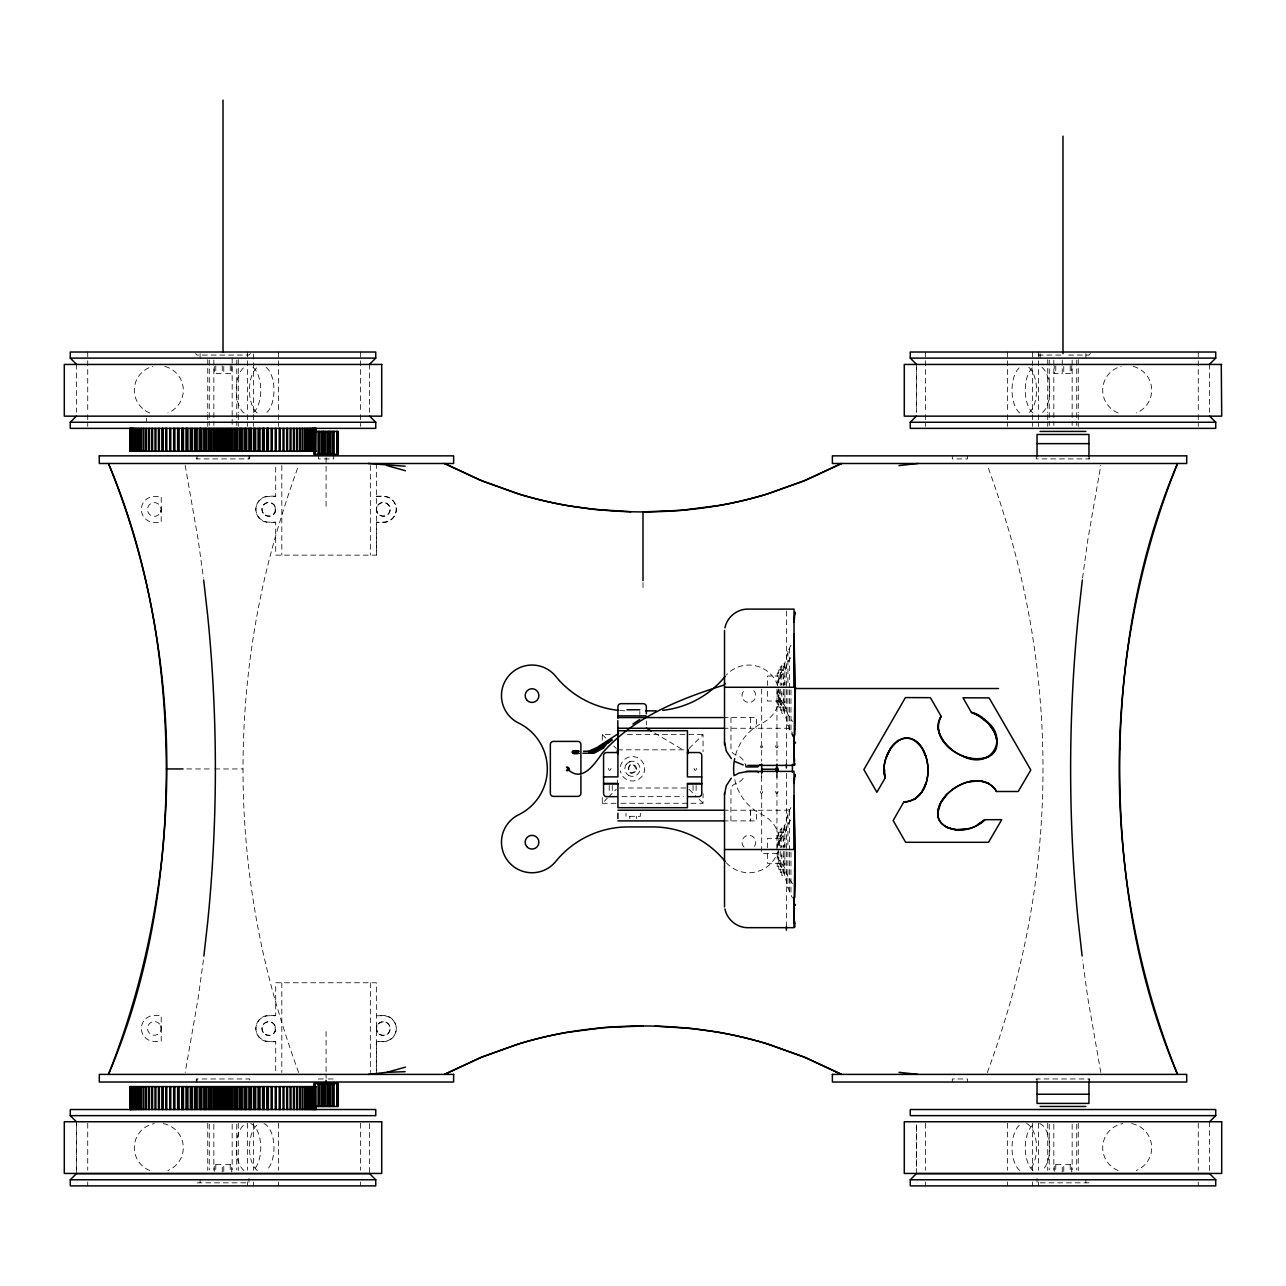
<?xml version="1.0" encoding="UTF-8"?>
<svg xmlns="http://www.w3.org/2000/svg" width="1286" height="1286" viewBox="0 0 1286 1286"><rect width="100%" height="100%" fill="white"/><g stroke="black" fill="none" stroke-linecap="round" stroke-linejoin="round"><path stroke-width="0.75" stroke-dasharray="5 3.75" d="M76.388 1169.456L76.388 1121.746M196.276 1082.024L196.276 1078.97L249.741 1078.97L249.741 1082.024M249.741 455.855L249.741 458.909L196.276 458.909L196.276 455.855M318.446 455.855L318.446 458.909L333.685 458.909L333.717 455.855M376.444 1074.389L376.444 1041.403L383.324 1041.403A12.989 12.989 0 0 0 396.297 1028.414A12.989 12.989 0 0 0 383.324 1015.442L376.444 1015.442M275.702 496.171L268.838 496.171A12.989 12.989 0 0 0 255.85 509.16A12.989 12.989 0 0 0 268.838 522.132L275.702 522.132L275.702 555.134L376.444 555.134L376.444 522.454L383.324 522.454A12.989 12.989 0 0 0 396.297 509.465A12.989 12.989 0 0 0 383.324 496.492L376.444 496.492M761.682 777.741L761.682 774.333M776.953 777.741L776.953 774.333M778.753 862.922C786.164 873.612 786.035 886.906 792.514 897.998M778.753 858.083L778.753 857.151M778.753 855.174L778.753 853.952M778.753 845.449L778.753 844.452M778.753 695.806L778.753 694.874M778.753 692.913L778.753 691.675M778.753 683.171L778.753 682.175M781.808 856.412L781.808 855.479M781.808 847.056L781.808 846.124M781.808 694.135L781.808 693.202M781.808 684.779L781.808 683.847M781.808 672.465L780.28 672.948M783.335 869.963L781.808 869.432M783.335 862.617L783.335 861.781M783.335 857.328L783.335 856.251M783.335 846.445L783.335 845.352M783.335 840.658L783.335 839.806M783.335 700.34L783.335 699.52M783.335 695.051L783.335 693.974M783.335 684.168L783.335 683.075M783.335 678.381L783.335 677.545M783.335 670.344L781.808 669.893M784.862 873.162L784.862 872.117M784.862 865.205L784.862 863.34M784.862 859.45L784.862 857.006M784.862 847.088L784.862 844.58M784.862 840.224L784.862 838.263M784.862 830.692L784.862 829.47M784.862 710.885L784.862 709.856M784.862 702.928L784.862 701.063M784.862 697.173L784.862 694.745M784.862 684.811L784.862 682.319M784.862 677.963L784.862 675.986M784.862 668.415L784.862 667.209M952.283 1082.024L952.283 1078.97L967.538 1078.97L967.554 1082.024M1036.259 455.855L1036.259 458.909L1089.724 458.909L1089.724 455.855M298.69 1072.572A944.872 944.872 0 0 1 280.766 1019.075C230.419 857.199 230.419 680.68 280.766 518.805A944.872 944.872 0 0 1 298.69 465.323M636.49 769.542C627.263 752.037 625.285 784.54 636.554 768.787A4.147 4.147 0 0 0 630.333 765.186A4.147 4.147 0 0 0 630.333 772.372A4.147 4.147 0 0 0 636.554 768.787M376.444 508.999L376.975 506.491M376.444 1028.253L376.975 1025.762M203.445 959.854L198.189 998.032L185.184 1072.492M1082.555 578.041L1087.811 539.863L1100.816 465.403M790.97 807.495C785.151 817.157 786.164 829.197 778.753 838.279M160.686 512.133L161.216 509.626A6.88 6.88 0 0 0 151.041 503.437A6.88 6.88 0 0 0 150.767 515.348A6.88 6.88 0 0 0 161.216 509.626L161.216 522.454L154.336 522.454A12.989 12.989 0 0 1 141.364 509.465A12.989 12.989 0 0 1 154.336 496.492L161.216 496.492L161.216 509.304M275.172 512.133L275.172 506.491M275.172 1031.388L275.172 1025.762M790.97 645.218C785.151 654.879 786.164 666.92 778.753 676.002M790.874 657.66L788.639 660.795A21.01 15.046 0.1 0 0 787.9 661.888L784.862 670.826A20.126 14.403 0 0 1 784.219 671.79L781.888 675.054M790.874 819.938L788.639 823.072A21.01 15.046 0.1 0 0 787.9 824.165L784.862 833.087A20.126 14.403 0 0 1 784.219 834.067L781.888 837.331M781.518 675.6L780.072 677.642M781.518 837.877L780.072 839.919M779.863 677.915L779.477 678.461A19.804 14.178 0 0 0 778.737 679.571L777.676 683.445A21.428 15.336 0 0 0 777.708 684.602M779.863 840.192L779.477 840.739A19.804 14.178 0 0 0 778.737 841.832L777.676 845.722A21.428 15.336 0 0 0 777.708 846.863M626.105 764.495L628.42 762.276L632.632 761.167M250.497 353.537L248.97 355.065L197.047 355.065L195.52 353.537M602.282 797.545L602.282 803.268L607.362 798.172M608.648 796.902L616.283 789.266M689.071 748.532L703.072 734.531L703.072 751.715M1090.48 353.537L1088.953 355.065L1065.322 355.065M781.808 666.839L780.28 666.871L780.28 685.374M784.862 710.177L783.335 710.21L783.335 689.216M781.808 829.116L780.28 829.148L780.28 847.667M784.862 872.455L783.335 872.487L783.335 851.493M780.28 669.893L778.753 669.926L778.753 685.727M781.808 707.155L783.335 707.139M780.28 832.171L778.753 832.187L778.753 848.004M778.753 672.948L777.226 672.964L777.226 685.374M780.28 704.101L781.808 704.085M778.753 835.225L777.226 835.241L777.226 847.667M780.28 866.378L781.808 866.362M1060.661 355.065L1037.03 355.065L1035.503 353.537M376.444 496.171L383.324 496.171A12.989 12.989 0 0 1 396.297 509.16A12.989 12.989 0 0 1 383.324 522.132L376.444 522.132M275.702 522.454L268.838 522.454A12.989 12.989 0 0 1 255.85 509.465A12.989 12.989 0 0 1 268.838 496.492L275.702 496.492L275.702 465.419M780.28 676.018L767.469 676.018L767.469 685.374M780.28 701.031L767.469 701.031L767.469 689.119M723.102 717.572L756.506 717.572L756.506 728.262M723.102 728.262L786.309 728.262A6.108 6.108 0 0 1 792.417 734.37L792.417 740.35M602.282 740.27L602.282 734.531L611.975 734.531M627.472 734.531L703.072 734.531M617.553 749.818L685.792 749.818M186.743 768.948L209.586 768.948M214.81 768.948L242.716 768.948M619.563 787.996L685.792 787.996M621.974 796.661L683.38 796.661M602.282 803.268L619.08 803.268M620.945 803.268L703.072 803.268L703.072 793.719M723.15 810.212L786.309 810.212A6.108 6.108 0 0 0 790.633 808.412M723.15 820.902L756.554 820.902L756.554 810.212M780.28 838.295L767.469 838.295L767.469 847.667M780.28 863.308L767.469 863.308L767.469 851.396M275.702 1015.442L268.838 1015.442A12.989 12.989 0 0 0 255.85 1028.414A12.989 12.989 0 0 0 268.838 1041.403L275.702 1041.403L275.702 1072.476M376.444 1015.747L383.324 1015.747A12.989 12.989 0 0 1 396.297 1028.736A12.989 12.989 0 0 1 383.324 1041.724L376.444 1041.724M275.702 1041.724L268.838 1041.724A12.989 12.989 0 0 1 255.85 1028.736A12.989 12.989 0 0 1 268.838 1015.747L275.702 1015.747L275.702 982.761L376.444 982.761L376.444 1070.547M323.268 1078.97L318.462 1078.97L318.446 1082.024M328.171 1078.97L333.685 1078.97L333.717 1082.024M197.047 1182.831L248.97 1182.831L248.97 1178.249M1088.953 1182.831L1037.03 1182.831L1037.03 1178.249M778.753 704.101L777.226 704.085L777.226 689.119M780.28 835.225L781.808 835.241M778.753 866.378L777.226 866.362L777.226 851.396M780.28 707.155L778.753 707.139L778.753 689.119M781.808 832.171L783.335 832.187M780.28 869.432L778.753 869.4L778.753 851.396M784.862 666.871L783.335 666.839L783.335 685.727M781.808 710.21L780.28 710.177L780.28 689.119M784.862 829.148L783.335 829.116L783.335 848.004M781.808 872.487L780.28 872.455L780.28 851.396M654.558 732.988L684.49 750.799M689.071 789.266L695.437 795.632M699.262 799.442L703.072 803.268M602.282 734.531L608.648 740.897M613.727 745.993L616.283 748.532M783.737 704.198L781.422 700.999M783.833 704.326L784.219 704.857A20.126 14.066 0 0 1 784.862 705.805L787.916 714.502A21.01 14.66 0.1 0 0 788.639 715.579L792.514 721.462M781.325 700.87L779.477 698.346A19.804 13.824 0 0 1 778.737 697.269L777.676 693.492A21.428 14.966 0 0 1 778.319 689.585M792.514 883.739L788.736 877.984A21.01 14.66 0.1 0 1 787.916 876.779L784.862 868.082A20.126 14.066 0 0 0 784.219 867.134L779.477 860.623A19.804 13.824 0 0 1 778.737 859.546L777.676 855.769A21.428 14.966 0 0 1 778.319 851.862M778.753 701.047C786.357 711.544 786.019 724.774 792.514 735.721M376.975 512.133L376.444 509.626M376.975 1031.388L376.444 1028.896M160.686 1025.762L161.216 1028.253L161.216 1015.442L154.336 1015.442A12.989 12.989 0 0 0 141.364 1028.414A12.989 12.989 0 0 0 154.336 1041.403L161.216 1041.403L161.216 1028.575A6.88 6.88 0 0 0 151.041 1022.386A6.88 6.88 0 0 0 150.767 1034.282A6.88 6.88 0 0 0 161.216 1028.575M1100.816 1072.492L1087.811 998.032L1082.555 959.854M185.184 465.403L198.189 539.863L203.445 578.041M1209.612 364.227L1209.612 412.179M1209.612 1121.746L1209.612 1173.668M1198.279 352.01L1198.279 412.71M1198.279 414.655L1198.279 426.405M1198.279 1123.225L1198.279 1170.212M1198.279 1181.963L1198.279 1185.885M1089.724 1082.024L1089.724 1078.97L1036.259 1078.97L1036.259 1082.024M1088.953 455.855L1088.953 458.909M1088.953 1078.97L1088.953 1082.024M1085.898 353.537L1085.898 358.119M1085.898 1179.776L1085.898 1182.831M1078.263 359.646L1078.263 412.661M1078.263 414.622L1078.263 426.405M1078.263 1123.273L1078.263 1170.389M1076.736 360.096L1076.736 425.473M1076.736 1124.302L1076.736 1169.874M1072.154 360.096L1072.154 425.473M1072.154 1124.302L1072.154 1169.874M1071.736 365.754L1071.736 373.39L1063.763 373.39L1063.763 365.754M1071.736 1172.141L1071.736 1164.505L1063.763 1164.505L1063.763 1172.141M1070.209 365.754L1070.209 373.39M1070.209 1164.505L1070.209 1172.141M1062.236 360.016L1062.236 373.39L1054.247 373.39L1054.247 365.754M1062.236 1172.141L1062.236 1164.505L1054.247 1164.505L1054.247 1172.141M1055.774 365.754L1055.774 373.39M1055.774 1164.505L1055.774 1172.141M1053.829 360.096L1053.829 425.473M1053.829 1124.302L1053.829 1169.874M1049.247 360.096L1049.247 425.473M1049.247 1124.302L1049.247 1169.874M1047.72 359.646L1047.72 412.661M1047.72 414.622L1047.72 426.405M1047.72 1123.273L1047.72 1170.389M1040.085 353.537L1040.085 358.119M1038.59 352.01L1038.59 412.71M1038.59 414.655L1038.59 426.405M1038.59 1123.225L1038.59 1170.212M1038.59 1181.963L1038.59 1185.885M1037.03 1078.97L1037.03 1082.024M1032.449 352.01L1032.449 412.71M1032.449 414.655L1032.449 426.405M1032.449 1123.225L1032.449 1170.212M1032.449 1181.963L1032.449 1185.885M1007.613 352.01L1007.613 412.71M1007.613 414.655L1007.613 426.405M1007.613 1123.225L1007.613 1170.212M1007.613 1181.963L1007.613 1185.885M967.554 455.855L967.554 458.909L952.315 458.909L952.283 455.855M925.534 352.01L925.534 412.71M925.534 414.655L925.534 426.405M925.534 1123.225L925.534 1170.212M925.534 1181.963L925.534 1185.885M916.5 364.452L916.5 412.179L916.371 364.227M916.5 1173.443L916.5 1123.723L916.371 1169.665M790.97 689.859L790.97 731.814M790.97 852.136L790.97 894.091M789.443 648.289L789.443 686.885M789.443 689.762L789.443 728.76M789.443 810.566L789.443 849.162M789.443 852.039L789.443 891.037M787.916 651.343L787.916 684.731M787.916 689.666L787.916 725.706M787.916 813.62L787.916 847.008M787.916 851.943L787.916 887.983M786.389 611.091L786.389 688.524M786.389 689.569L786.389 763.964M786.389 773.368L786.389 850.802M786.389 851.846L786.389 926.242M784.862 685.277L784.862 663.801L781.808 663.817L781.808 685.293M784.862 689.312L784.862 713.248L781.808 713.232L781.808 689.119M784.862 847.554L784.862 826.078L781.808 826.094L781.808 847.57M784.862 851.589L784.862 875.525L781.808 875.509L781.808 851.396M776.953 689.071L776.953 761.216M776.953 774.285L776.953 853.406L761.682 853.406L761.682 774.285M761.682 689.071L761.682 761.216M750.606 810.212L750.606 820.902M750.51 717.572L750.51 728.262M750.558 810.212L750.558 820.902M730.962 717.572L730.962 748.741A6.108 6.108 0 0 0 735.319 754.593A15.271 15.271 0 0 1 745.623 764.993M730.898 820.902L730.962 789.733A6.108 6.108 0 0 1 735.319 783.865A15.271 15.271 0 0 0 744.915 775.442M696.128 785.505L696.128 793.478M693.074 785.505L693.074 793.478M646.344 720.98L646.344 725.047M643 582.558L643 588.265M640.332 813.266L640.332 816.321L625.977 816.321L625.977 813.266M639.833 711.463L639.833 714.518M636.522 816.321L636.522 818.603M629.802 816.321L629.802 818.603M617.553 780.039L617.553 783.222M612.281 785.505L612.281 793.478M609.226 785.505L609.226 793.478M376.444 463.49L376.444 555.134M370.336 465.484L370.336 555.134M370.336 982.761L370.336 1072.395M369.629 364.227L369.5 412.179M369.5 1123.723L369.5 1173.443M360.466 352.01L360.466 412.71M360.466 414.655L360.466 426.405M360.466 1123.225L360.466 1170.212M360.466 1181.963L360.466 1185.885M326.081 457.559L326.081 506.33M326.081 1031.549L326.081 1078.375M281.811 465.484L281.811 555.134M281.811 982.761L281.811 1072.395M278.387 352.01L278.387 412.71M278.387 414.655L278.387 426.405M278.387 1123.225L278.387 1170.212M278.387 1181.963L278.387 1185.885M253.551 353.955L253.551 412.71M253.551 414.655L253.551 426.405M253.551 1123.225L253.551 1170.212M253.551 1181.963L253.551 1185.885M248.97 455.855L248.97 458.909M247.41 352.01L247.41 412.71M247.41 414.655L247.41 426.405M247.41 1123.225L247.41 1170.212M247.41 1181.963L247.41 1185.885M238.28 359.646L238.28 412.661M238.28 414.622L238.28 426.405M238.28 1123.273L238.28 1170.389M236.753 360.096L236.753 425.473M236.753 1124.302L236.753 1169.874M232.171 358.119L232.171 425.473M232.171 1124.302L232.171 1169.874M231.753 365.754L231.753 373.39L223.764 373.39L223.764 365.754M231.753 1172.141L231.753 1164.505L223.764 1164.505L223.764 1172.141M230.226 365.754L230.226 373.39M230.226 1164.505L230.226 1172.141M222.237 365.754L222.237 373.39L214.264 373.39L214.264 365.754M222.237 1172.141L222.237 1164.505L214.264 1164.505L214.264 1172.141M215.791 365.754L215.791 373.39M215.791 1164.505L215.791 1172.141M213.846 360.096L213.846 425.473M213.846 1124.302L213.846 1169.874M209.264 360.096L209.264 425.473M209.264 1124.302L209.264 1169.874M207.737 359.646L207.737 412.661M207.737 414.622L207.737 426.405M207.737 1123.273L207.737 1170.389M200.102 353.537L200.102 358.119M200.102 1179.776L200.102 1182.831M197.047 455.855L197.047 458.909M197.047 1078.97L197.047 1082.024M146.491 418.127L146.491 421.535M87.721 352.01L87.721 412.71M87.721 414.655L87.721 426.405M87.721 1123.225L87.721 1170.212M87.721 1181.963L87.721 1185.885M76.388 364.227L76.388 412.179M76.388 1123.739L76.388 1173.668M987.31 1072.572A944.872 944.872 0 0 0 1005.234 1019.075C1055.581 857.199 1055.581 680.68 1005.234 518.805A944.872 944.872 0 0 0 987.31 465.323M1042.014 367.378A24.53 12.265 -90 0 1 1049.762 390.188A24.53 12.265 -90 0 1 1042.014 412.983M1032.996 412.983A24.53 12.265 -90 0 1 1025.247 390.188A24.53 12.265 -90 0 1 1032.996 367.378M1028.8 367.378A24.53 12.265 -90 0 1 1036.548 390.188A24.53 12.265 -90 0 1 1028.8 412.983M1019.766 412.983A24.53 12.265 -90 0 1 1012.018 390.188A24.53 12.265 -90 0 1 1019.766 367.378M1133.207 366.414A24.53 24.53 0 0 1 1136.229 412.983M1118.161 412.983A24.53 24.53 0 0 1 1121.183 366.414M1039.731 1123.594A24.53 12.265 -90 0 1 1049.714 1145.328A24.53 12.265 -90 0 1 1042.014 1170.501M1032.996 1170.501A24.53 12.265 -90 0 1 1025.296 1145.328A24.53 12.265 -90 0 1 1035.278 1123.594M1026.517 1123.594A24.53 12.265 -90 0 1 1036.484 1145.328A24.53 12.265 -90 0 1 1028.8 1170.501M1019.766 1170.501A24.53 12.265 -90 0 1 1012.082 1145.328A24.53 12.265 -90 0 1 1022.048 1123.594M1131.664 1123.594A24.53 24.53 0 0 1 1136.229 1170.501M1118.177 1170.501A24.53 24.53 0 0 1 1122.726 1123.594M250.722 1123.594A24.53 12.265 -90 0 1 260.704 1145.328A24.53 12.265 -90 0 1 253.004 1170.501M243.986 1170.501A24.53 12.265 -90 0 1 236.286 1145.328A24.53 12.265 -90 0 1 246.269 1123.594M263.951 1123.594A24.53 12.265 -90 0 1 273.918 1145.328A24.53 12.265 -90 0 1 266.234 1170.501M257.2 1170.501A24.53 12.265 -90 0 1 249.516 1145.328A24.53 12.265 -90 0 1 259.483 1123.594M163.274 1123.594A24.53 24.53 0 0 1 167.823 1170.501M149.771 1170.501A24.53 24.53 0 0 1 154.336 1123.594M253.004 367.378A24.53 12.265 -90 0 1 260.753 390.188A24.53 12.265 -90 0 1 253.004 412.983M243.986 412.983A24.53 12.265 -90 0 1 236.238 390.188A24.53 12.265 -90 0 1 243.986 367.378M266.234 367.378A24.53 12.265 -90 0 1 273.982 390.188A24.53 12.265 -90 0 1 266.234 412.983M257.2 412.983A24.53 12.265 -90 0 1 249.452 390.188A24.53 12.265 -90 0 1 257.2 367.378M164.817 366.414A24.53 24.53 0 0 1 167.839 412.983M149.771 412.983A24.53 24.53 0 0 1 152.793 366.414M744.031 847.072A6.88 6.88 0 0 1 744.031 837.347A6.88 6.88 0 0 1 753.757 837.347A6.88 6.88 0 0 1 753.757 847.072M753.757 690.727A6.88 6.88 0 0 1 753.757 700.452A6.88 6.88 0 0 1 744.031 700.452A6.88 6.88 0 0 1 744.031 690.727M726.269 862.729A30.542 30.542 0 0 0 773.32 860.543A30.542 30.542 0 0 0 762.276 814.761A51.006 51.006 0 0 1 734.354 777.516M735.512 755.107A51.006 51.006 0 0 1 762.276 723.053A30.542 30.542 0 0 0 773.32 677.256A30.542 30.542 0 0 0 726.269 675.07M624.851 710.804A93.396 93.396 0 0 1 618.116 710.322M620.399 766.552A12.217 12.217 0 0 1 639.158 758.595A12.217 12.217 0 0 1 639.158 778.962A12.217 12.217 0 0 1 620.399 771.005M608.487 768.337C609.693 774.317 613.454 764.8 608.487 768.337M694.022 768.337C695.212 774.317 698.973 764.8 694.022 768.337M760.267 745.896C761.457 751.876 765.218 742.343 760.267 745.896M760.267 791.453C761.457 797.433 765.218 787.9 760.267 791.453M775.538 745.896C776.744 751.876 780.506 742.343 775.538 745.896M775.538 791.453C776.744 797.433 780.506 787.9 775.538 791.453M379.884 515.429A6.88 6.88 0 0 0 390.188 509.465A6.88 6.88 0 0 0 379.884 503.517A6.88 6.88 0 0 0 379.884 515.429M379.884 1034.362A6.88 6.88 0 0 0 390.188 1028.414A6.88 6.88 0 0 0 379.884 1022.466A6.88 6.88 0 0 0 379.884 1034.362M265.254 1034.282A6.88 6.88 0 0 0 275.702 1028.575A6.88 6.88 0 0 0 265.527 1022.386A6.88 6.88 0 0 0 265.254 1034.282M378.856 1033.96A6.88 6.88 0 0 0 390.076 1029.99A6.88 6.88 0 0 0 381.026 1022.257A6.88 6.88 0 0 0 378.856 1033.96M265.254 1034.603A6.88 6.88 0 0 0 275.702 1028.896A6.88 6.88 0 0 0 265.527 1022.708A6.88 6.88 0 0 0 265.254 1034.603M379.884 515.107A6.88 6.88 0 0 0 390.188 509.16A6.88 6.88 0 0 0 379.884 503.196A6.88 6.88 0 0 0 379.884 515.107M265.254 515.027A6.88 6.88 0 0 0 275.702 509.304A6.88 6.88 0 0 0 265.527 503.115A6.88 6.88 0 0 0 265.254 515.027M265.254 515.348A6.88 6.88 0 0 0 275.702 509.626A6.88 6.88 0 0 0 265.527 503.437A6.88 6.88 0 0 0 265.254 515.348M628.404 775.265A7.62 7.62 0 0 0 640.026 769.012A7.62 7.62 0 0 0 628.79 762.068A7.62 7.62 0 0 0 628.404 775.265"/><path stroke-width="1.5" d="M375.737 1179.776L375.737 1185.885L70.28 1185.885L70.28 1179.776L76.388 1173.668L369.629 1173.668L375.737 1179.776L70.28 1179.776M617.553 752.985L617.553 749.818L617.553 753.628M617.923 753.805L617.923 730.721L687.415 730.721L687.415 776.889L701.77 776.889M687.801 752.985L687.801 749.818L687.801 753.628M761.682 772.629L761.682 769.237L776.953 769.237L776.953 772.629M916.371 364.227L910.263 358.119L910.263 352.01L1215.72 352.01L1215.72 358.119L1209.612 364.227M166.36 768.948C166.087 873.049 149.594 978.276 108.458 1074.389C185.168 881.392 187.322 656.439 108.458 463.49C149.192 559.796 165.878 664.782 166.36 768.948L183.014 768.948M794.025 748.806L794.957 687.254L794.105 633.885A31.073 1.286 87.4 0 0 794.298 640.348M794.025 911.067L794.957 849.532L794.105 796.163M884.623 769.848A39.979 39.979 0 0 0 884.784 773.867A51.263 51.263 0 0 0 885.266 777.789C878.74 759.174 898.223 725.24 918.542 743.501C934.295 759.913 930.855 800.889 903.881 801.805L893.143 820.532L905.649 842.298L988.516 842.298L1001.746 819.68L984.915 819.68C970.432 836.221 926.627 833.135 940.468 803.284C949.454 784.46 983.356 769.88 996.441 791.501L1018.239 791.501L1030.809 770.009L989.127 697.896L963.005 697.8L971.364 712.348C992.969 716.559 1012.195 756.104 979.418 759.045C958.584 760.733 929.055 738.566 941.239 716.415L930.389 697.671L905.424 697.575L863.854 769.591L876.891 792.272L885.266 777.789C878.017 757.036 902.852 720.53 921.708 747.423C933.041 764.479 929.762 798.317 906.067 801.982A12.876 12.876 0 0 1 904.01 801.837M794.073 622.183L794.812 613.936M794.893 613.004L794.844 613.518A173.112 1.173 -82.3 0 0 794.828 614.161M794.893 775.281L794.844 775.796A173.112 1.173 -82.3 0 0 794.828 776.439M794.861 775.603L794.201 782.017M724.516 794.619L726.285 785.73L731.316 778.191M951.318 749.449C942.381 742.408 934.134 729.644 939.97 718.247M983.886 719.404C1011.407 736.749 991.04 771.455 962.458 755.959M203.863 956.028L207.737 921.676A1533.217 1533.217 0 0 0 207.753 616.219L203.654 579.954M1082.346 579.954L1078.263 616.219A1533.217 1533.217 0 0 0 1078.247 921.676L1082.137 956.028M978.373 824.149L984.915 819.68A52.694 52.694 0 0 1 981.797 822.011A47.148 47.148 0 0 1 978.373 824.149C962.507 836.897 927.624 828.152 940.468 803.284C949.775 785.312 980.479 770.828 995.525 789.524A11.429 11.429 0 0 1 996.071 790.633L996.441 791.501M937.88 812.639L940.468 803.284L947.026 794.218M724.95 627.857C726.96 617.248 736.942 609.05 747.745 609.114L794.025 609.114L794.025 687.238L795.552 687.271L724.516 687.271M886.424 757.39L891.118 747.246L898.046 740.431M926.161 782.563L921.451 792.706L914.523 799.522M568.991 769.526L566.756 770.507M795.375 743.179L795.375 742.199M795.375 905.457L795.375 904.476M941.239 716.415L941.159 716.527A9.983 9.983 0 0 0 939.953 718.247M369.629 416.15L375.737 422.258L375.737 428.367L70.28 428.367L70.28 422.258L76.388 416.15M369.629 364.227L375.737 358.119L375.737 352.01L70.28 352.01L70.28 358.119L76.388 364.227M1209.612 416.15L1215.72 422.258L1215.72 428.367L910.263 428.367L910.263 422.258L916.371 416.15M910.263 1179.776L916.371 1173.668L1209.612 1173.668L1215.72 1179.776L1215.72 1185.885L910.263 1185.885L910.263 1179.776L1215.72 1179.776M1209.612 1121.746L1215.72 1115.637L1215.72 1109.529L910.263 1109.529L910.263 1115.637L1215.72 1115.637M576.208 751.522L577.623 751.522L576.562 751.297M618.759 733.341L597.09 747.455L588.859 751.185M611.895 739.145L595.965 749.175L590.178 751.217M612.152 740.222L594.534 751.249L588.747 753.242M775.876 768.16C779.043 765.909 779.043 772.564 775.876 770.314M632.889 724.018L639.753 719.517M609.548 741.861L605.32 744.578M605.77 745.542L594.904 752.037L590.161 753.242M604.05 747.777L594.18 753.146L582.896 753.242M599.228 748.339L594.871 750.719M734.804 775.329L738.855 773.159L747.745 771.391L794.025 771.391L794.025 849.516L795.102 849.516M575.726 751.667L574.36 751.378L574.086 752.808M574.376 753.098L575.453 753.082M723.841 685.1C679.49 699.086 633.435 717.315 602.202 753.291C594.309 764.286 582.011 783.495 567.383 768.899M368.101 1074.389L387.054 1072.299L405.46 1067.139M988.821 756.586C967.86 764.623 941.143 748.999 937.912 726.767M566.692 767.324L569.119 768.899A1.736 1.736 0 0 0 566.467 767.437M579.038 751.233C569.955 748.629 569.634 755.734 579.038 753.274M572.881 753.242L573.926 752.278L572.993 751.185M898.978 465.58L917.899 463.49M968.663 781.888L979.787 780.875L989.159 783.447M966.702 828.859L955.562 829.856L946.191 827.268M387.054 1072.299L405.138 1071.688M794.459 663.994A173.562 17.956 -89.9 0 1 794.523 669.781A173.739 16.573 -90 0 1 794.571 675.632A173.867 15.159 -90 0 1 794.587 681.467A173.931 13.76 90 0 1 794.603 687.287L795.471 687.254L794.137 687.238M643 1025.987L604.34 1027.562L565.985 1032.545A405.604 405.604 0 0 0 515.879 1044.779L479.517 1058.008L444.458 1074.389L482.797 1056.658L520.444 1043.38A405.508 405.508 0 0 1 569.843 1031.886C619.466 1023.801 670.456 1023.994 720.015 1032.545A405.588 405.588 0 0 1 770.041 1044.746L806.37 1057.96L841.542 1074.389L803.203 1056.658L765.556 1043.38A405.508 405.508 0 0 0 716.157 1031.886L691.691 1028.527L655.153 1026.148M795.327 687.254L795.375 687.254A173.948 14.194 90 0 1 795.246 693.315A173.899 15.352 90 0 1 795.23 699.375M577.076 753.258L578.941 753.242M794.668 849.532L794.571 849.532A173.931 13.76 90 0 0 794.587 843.761A173.867 15.159 -90 0 0 794.571 837.925A173.739 16.573 -90 0 0 794.523 832.09A173.562 17.956 -89.9 0 0 794.459 826.255M70.28 358.119L375.737 358.119M910.263 358.119L1215.72 358.119M1221.7 364.452L904.283 364.452L904.283 416.15L1221.7 416.15L1221.282 364.452M70.28 422.258L375.737 422.258M910.263 422.258L1215.72 422.258M315.52 431.421L338.282 431.421L338.282 454.328L313.864 454.328L313.736 428.367M1040.085 431.421L1085.898 431.421M1037.03 443.638L1088.953 443.638M316.147 451.273L129.87 451.273L130.079 428.367M794.732 688.524L998.515 688.524M626.893 709.776L639.865 709.776M645.701 710.869L652.677 710.869A93.396 93.396 0 0 0 656.053 710.804M617.923 715.884L646.119 715.884M617.859 717.572L723.359 717.572M617.859 728.262L629.304 728.262M630.719 728.262L723.359 728.262M583.506 751.233L592.09 751.233M617.923 752.535L606.622 752.535A3.054 3.054 0 0 0 603.568 755.589L603.568 793.607A3.054 3.054 0 0 0 606.622 796.661L616.862 796.661M687.415 752.535L698.716 752.535A3.054 3.054 0 0 1 701.77 755.589L701.77 793.607A3.054 3.054 0 0 1 698.716 796.661L688.492 796.661M747.745 765.395L794.025 765.395M746.057 771.52L757.711 771.52A4.581 4.581 0 0 0 758.627 772.645M603.568 776.889L617.923 776.889L617.923 739.45M603.568 783.399L617.923 783.399L617.923 807.688L687.415 807.688L687.415 783.399L701.77 783.399M603.568 783.913L617.923 783.913M687.415 783.913L701.77 783.913M617.923 810.212L723.407 810.212M617.923 820.902L723.407 820.902M724.516 849.516L794.234 849.516M794.025 927.672L747.745 927.672C736.942 927.753 726.96 919.554 724.95 908.929M316.147 1086.606L129.87 1086.606L130.079 1109.529M1037.03 1094.241L1088.953 1094.241M315.52 1106.458L338.282 1106.458L338.282 1083.551L313.864 1083.551L313.736 1109.529M1040.085 1106.458L1085.898 1106.458M70.28 1115.637L375.737 1115.637L375.737 1109.529L70.28 1109.529L70.28 1115.637L76.388 1121.746M577.076 751.201L578.716 751.217M368.101 463.49L405.138 466.207M630.847 511.748L594.309 509.352L569.843 506.009A405.508 405.508 0 0 1 520.444 494.515L482.797 481.221L444.458 463.49L479.517 479.871L515.863 493.117A405.604 405.604 0 0 0 565.985 505.334C615.528 513.902 666.534 514.078 716.157 506.009A405.508 405.508 0 0 0 765.556 494.515L803.203 481.221L841.542 463.49L806.37 479.935L770.041 493.133A405.588 405.588 0 0 1 720.015 505.334L681.66 510.317L643 511.892L643 580.661M898.978 1072.315L917.899 1074.389M576.546 753.21L577.607 752.985L576.208 752.985M387.054 465.58L405.46 470.74M743.26 764.961L734.804 761.457M978.533 715.772L971.364 712.348A45.926 45.926 0 0 1 974.981 713.875A43.788 43.788 0 0 1 978.533 715.772L988.436 723.52L994.882 732.65L997.325 742.07M646.344 728.101L651.263 731.043M914.893 740.527L921.708 747.423L926.274 757.631M731.316 758.595L726.285 751.056L724.516 742.167M724.613 684.007L724.661 683.123L724.677 684.136M794.089 755.203L794.266 757.888M794.025 913.832L794.234 919.876M794.201 757.309L794.362 758.724M794.266 920.165L794.362 921.001M794.201 919.586L794.491 922.255M794.298 758.177L794.619 761.103M794.394 921.258L794.587 923.171M794.523 922.496L794.652 923.718M794.619 923.38L794.941 926.981M794.957 764.848L794.812 763.128M794.105 917.818L794.089 917.561A31.041 1.399 -87.5 0 0 794.218 919.233M794.089 755.3L794.089 755.38A31.041 1.399 -87.5 0 0 794.218 756.972M794.073 754.866L794.025 751.554M794.057 754.416L794.105 755.702M1088.953 455.855L1088.953 434.475L1037.03 434.475L1037.03 455.855M1088.953 1082.024L1088.953 1103.404L1037.03 1103.404L1037.03 1082.024M1062.992 136.155L1062.992 353.65M794.025 741.363L794.025 764.881M794.025 903.64L794.025 927.158M792.417 764.254L792.417 772.227M786.389 763.964L786.389 767.935M786.389 926.242L786.389 930.212M776.953 764.125L776.953 773.24M761.682 764.125L761.682 773.24M724.516 630.365L724.516 744.642M724.516 792.642L724.516 906.903M646.344 713.859L646.344 706.721A3.054 3.054 0 0 0 643.289 703.667L620.993 703.667A3.054 3.054 0 0 0 617.923 706.721L617.923 718.183M617.827 720.626L617.827 725.963M617.923 726.879L617.923 734.563M617.891 813.266L617.891 818.603M580.902 773.786L580.902 744.465A3.054 3.054 0 0 0 577.848 741.411L553.398 741.411A3.054 3.054 0 0 0 550.344 744.465L550.344 793.333A3.054 3.054 0 0 0 553.398 796.388L577.848 796.388A3.054 3.054 0 0 0 580.902 793.333L580.902 775.747M337.286 431.421L337.286 454.328M337.286 1083.551L337.286 1106.458M336.852 431.421L336.852 454.328M336.852 1083.551L336.852 1106.458M334.071 431.421L334.071 454.328M334.071 1083.551L334.071 1106.458M333.299 431.421L333.299 454.328M333.299 1083.551L333.299 1106.458M332.383 431.421L332.383 454.328M332.383 1083.551L332.383 1106.458M330.631 431.421L330.631 454.328M330.631 1083.551L330.631 1106.458M329.264 431.421L329.264 454.328M329.264 1083.551L329.264 1106.458M329.103 431.421L329.103 454.328M329.103 1083.551L329.103 1106.458M328.316 431.421L328.316 454.328M328.316 1083.551L328.316 1106.458M326.933 431.421L326.933 454.328M326.933 1083.551L326.933 1106.458M326.081 1080.336L326.081 1084.243M325.213 431.421L325.213 454.328M325.213 1083.551L325.213 1106.458M323.831 431.421L323.831 454.328M323.831 1083.551L323.831 1106.458M323.043 431.421L323.043 454.328M323.043 1083.551L323.043 1106.458M322.882 431.421L322.882 454.328M322.882 1083.551L322.882 1106.458M321.516 431.421L321.516 454.328M321.516 1083.551L321.516 1106.458M319.78 431.421L319.78 454.328M319.78 1083.551L319.78 1106.458M318.848 431.421L318.848 454.328M318.848 1083.551L318.848 1106.458M318.076 431.421L318.076 454.328M318.076 1083.551L318.076 1106.458M316.115 428.367L316.115 432.192M316.147 1105.703L316.115 1109.529M315.922 428.367L315.826 451.273M315.922 1086.606L315.826 1109.529M315.456 428.367L315.295 454.328M315.295 1083.551L315.456 1109.529M314.716 428.367L314.861 454.328M314.861 1083.551L314.716 1109.529M314.491 428.367L314.491 451.273M314.491 1086.606L314.491 1109.529M313.446 428.367L313.446 451.273M313.446 1086.606L313.446 1109.529M312.514 428.367L312.514 451.273M312.514 1086.606L312.514 1109.529M312.16 428.367L312.16 451.273M312.16 1086.606L312.16 1109.529M311.035 428.367L311.035 451.273M311.035 1086.606L311.035 1109.529M310.617 428.367L310.617 451.273M310.617 1086.606L310.617 1109.529M309.315 428.367L309.315 451.273M309.315 1086.606L309.315 1109.529M308.833 428.367L308.833 451.273M308.833 1086.606L308.833 1109.529M307.354 428.367L307.354 451.273M307.354 1086.606L307.354 1109.529M306.824 428.367L306.824 451.273M306.824 1086.606L306.824 1109.529M305.168 428.367L305.168 451.273M305.168 1086.606L305.168 1109.529M304.573 428.367L304.573 451.273M304.573 1086.606L304.573 1109.529M302.757 428.367L302.757 451.273M302.757 1086.606L302.757 1109.529M302.114 428.367L302.114 451.273M302.114 1086.606L302.114 1109.529M300.136 428.367L300.136 451.273M300.136 1086.606L300.136 1109.529M299.429 428.367L299.429 451.273M299.429 1086.606L299.429 1109.529M297.291 428.367L297.291 451.273M297.291 1086.606L297.291 1109.529M296.536 428.367L296.536 451.273M296.536 1086.606L296.536 1109.529M294.253 428.367L294.253 451.273M294.253 1086.606L294.253 1109.529M293.449 428.367L293.449 451.273M293.449 1086.606L293.449 1109.529M291.006 428.367L291.006 451.273M291.006 1086.606L291.006 1109.529M290.154 428.367L290.057 451.273M290.057 1086.606L290.154 1109.529M287.582 428.367L287.582 451.273M287.582 1086.606L287.582 1109.529M286.682 428.367L286.682 451.273M286.682 1086.606L286.682 1109.529M283.981 428.367L283.981 451.273M283.981 1086.606L283.981 1109.529M283.033 428.367L283.033 451.273M283.033 1086.606L283.033 1109.529M280.203 428.367L280.203 451.273M280.203 1086.606L280.203 1109.529M279.898 428.367L279.898 451.273M279.898 1086.606L279.898 1109.529M279.223 428.367L279.223 451.273M279.223 1086.606L279.223 1109.529M276.201 428.367L276.281 451.273M276.281 1086.606L276.201 1109.529M275.268 428.367L275.268 451.273M275.268 1086.606L275.268 1109.529M272.343 428.367L272.214 451.273M272.214 1086.606L272.214 1109.529M271.153 428.367L271.153 451.273M271.153 1086.606L271.153 1109.529M268.356 428.367L268.356 451.273M268.356 1086.606L268.356 1109.529M268.002 428.367L268.002 451.273M268.002 1086.606L268.002 1109.529M267.392 428.367L267.392 451.273M267.392 1086.606L267.392 1109.529M266.909 428.367L266.909 451.273M266.909 1086.606L266.909 1109.529M264.241 428.367L264.241 451.273M264.241 1086.606L264.241 1109.529M263.678 428.367L263.678 451.273M263.678 1086.606L263.678 1109.529M263.244 428.367L263.244 451.273M263.244 1086.606L263.244 1109.529M262.553 428.367L262.553 451.273M262.553 1086.606L262.553 1109.529M260.013 428.367L260.013 451.273M260.013 1086.606L260.013 1109.529M259.225 428.367L259.225 451.273M259.225 1086.606L259.225 1109.529M258.084 428.367L258.084 451.273M258.084 1086.606L258.084 1109.529M255.673 428.367L255.673 451.273M255.673 1086.606L255.673 1109.529M254.644 428.367L254.692 451.273M254.644 1086.606L254.644 1109.529M253.519 428.367L253.519 451.273M253.519 1086.606L253.519 1109.529M251.268 428.367L251.268 451.273M251.268 1086.606L251.268 1109.529M250.207 428.367L250.207 451.273M250.207 1086.606L250.207 1109.529M250.063 428.367L250.063 451.273M250.063 1086.606L250.063 1109.529M248.873 428.367L248.873 451.273M248.873 1086.606L248.873 1109.529M246.767 428.367L246.767 451.273M246.767 1086.606L246.767 1109.529M245.69 428.367L245.69 451.273M245.69 1086.606L245.69 1109.529M245.353 428.367L245.353 451.273M245.353 1086.606L245.353 1109.529M244.147 428.367L244.147 451.273M244.147 1086.606L244.147 1109.529M242.202 428.367L242.202 451.273M242.202 1086.606L242.202 1109.529M241.125 428.367L241.125 451.273M241.125 1086.606L241.125 1109.529M240.595 428.367L240.595 451.273M240.595 1086.606L240.595 1109.529M239.373 428.367L239.373 451.273M239.373 1086.606L239.373 1109.529M237.589 428.367L237.589 451.273M237.589 1086.606L237.589 1109.529M236.495 428.367L236.495 451.273M236.495 1086.606L236.495 1109.529M235.788 428.367L235.788 451.273M235.788 1086.606L235.788 1109.529M234.55 428.367L234.55 451.273M234.55 1086.606L234.55 1109.529M232.943 428.367L232.943 451.273M232.943 1086.606L232.943 1109.529M231.834 428.367L231.834 451.273M231.834 1086.606L231.834 1109.529M230.933 428.367L230.933 451.273M230.933 1086.606L230.933 1109.529M229.696 428.367L229.696 451.273M229.696 1086.606L229.696 1109.529M228.265 428.367L228.265 451.273M228.265 1086.606L228.265 1109.529M227.14 428.367L227.14 451.273M227.14 1086.606L227.14 1109.529M226.063 428.367L226.063 451.273M226.063 1086.606L226.063 1109.529M224.825 428.367L224.825 451.273M224.825 1086.606L224.825 1109.529M223.555 428.367L223.555 451.273M223.555 1086.606L223.555 1109.529M223.008 100.115L223.008 352.01M222.446 428.367L222.446 451.273M222.446 1086.606L222.446 1109.529M221.192 428.367L221.192 451.273M221.192 1086.606L221.192 1109.529M219.954 428.367L219.954 451.273M219.954 1086.606L219.954 1109.529M218.861 428.367L218.861 451.273M218.861 1086.606L218.861 1109.529M217.752 428.367L217.752 451.273M217.752 1086.606L217.752 1109.529M216.321 428.367L216.321 451.273M216.321 1086.606L216.321 1109.529M215.084 428.367L215.084 451.273M215.084 1086.606L215.084 1109.529M214.183 428.367L214.183 451.273M214.183 1086.606L214.183 1109.529M213.074 428.367L213.074 451.273M213.074 1086.606L213.074 1109.529M211.467 428.367L211.467 451.273M211.467 1086.606L211.467 1109.529M210.229 428.367L210.229 451.273M210.229 1086.606L210.229 1109.529M209.522 428.367L209.522 451.273M209.522 1086.606L209.522 1109.529M208.428 428.367L208.428 451.273M208.428 1086.606L208.428 1109.529M206.644 428.367L206.644 451.273M206.644 1086.606L206.644 1109.529M205.422 428.367L205.422 451.273M205.422 1086.606L205.422 1109.529M204.892 428.367L204.892 451.273M204.892 1086.606L204.892 1109.529M203.815 428.367L203.815 451.273M203.815 1086.606L203.815 1109.529M201.87 428.367L201.87 451.273M201.87 1086.606L201.87 1109.529M200.648 428.367L200.648 451.273M200.648 1086.606L200.648 1109.529M200.327 428.367L200.327 451.273M200.327 1086.606L200.327 1109.529M199.25 428.367L199.25 451.273M199.25 1086.606L199.25 1109.529M197.144 428.367L197.144 451.273M197.144 1086.606L197.144 1109.529M195.954 428.367L195.954 451.273M195.954 1086.606L195.954 1109.529M194.749 428.367L194.749 451.273M194.749 1086.606L194.749 1109.529M192.498 428.367L192.498 451.273M192.498 1086.606L192.498 1109.529M191.325 428.367L191.325 451.273M191.325 1086.606L191.373 1109.529M190.328 428.367L190.328 451.273M190.328 1086.606L190.328 1109.529M187.933 428.367L187.933 451.273M187.933 1086.606L187.933 1109.529M187.017 428.367L187.017 451.273M187.017 1086.606L187.017 1109.529M186.775 428.367L186.775 451.273M186.775 1086.606L186.775 1109.529M186.004 428.367L186.004 451.273M186.004 1086.606L186.004 1109.529M183.464 428.367L183.464 451.273M183.464 1086.606L183.464 1109.529M182.773 428.367L182.773 451.273M182.773 1086.606L182.773 1109.529M182.339 428.367L182.339 451.273M182.339 1086.606L182.339 1109.529M181.776 428.367L181.776 451.273M181.776 1086.606L181.776 1109.529M179.108 428.367L179.108 451.273M179.108 1086.606L179.108 1109.529M178.015 428.367L178.015 451.273M178.015 1086.606L178.015 1109.529M177.661 428.367L177.661 451.273M177.661 1086.606L177.661 1109.529M174.864 428.367L174.864 451.273M174.864 1086.606L174.864 1109.529M173.803 428.367L173.803 451.273M173.803 1086.606L173.803 1109.529M173.674 428.367L173.674 451.273M173.674 1086.606L173.674 1109.529M170.749 428.367L170.749 451.273M170.749 1086.606L170.749 1109.529M166.794 428.367L166.794 451.273M166.794 1086.606L166.794 1109.529M166.103 428.367L166.103 451.273M166.103 1086.606L166.103 1109.529M165.798 428.367L165.798 451.273M165.798 1086.606L165.798 1109.529M162.968 428.367L162.968 451.273M162.968 1086.606L162.968 1109.529M162.55 428.367L162.55 451.273M162.55 1086.606L162.55 1109.529M162.036 428.367L162.036 451.273M162.036 1086.606L162.036 1109.529M159.335 428.367L159.335 451.273M159.335 1086.606L159.335 1109.529M158.435 428.367L158.435 451.273M158.435 1086.606L158.435 1109.529M155.96 428.367L155.863 451.273M155.863 1086.606L155.863 1109.529M155.011 428.367L155.011 451.273M155.011 1086.606L155.011 1109.529M152.568 428.367L152.568 451.273M152.568 1086.606L152.568 1109.529M151.764 428.367L151.764 451.273M151.764 1086.606L151.764 1109.529M149.481 428.367L149.481 451.273M149.481 1086.606L149.481 1109.529M148.726 428.367L148.726 451.273M148.726 1086.606L148.726 1109.529M146.588 428.367L146.588 451.273M146.588 1086.606L146.588 1109.529M145.881 428.367L145.881 451.273M145.881 1086.606L145.881 1109.529M143.903 428.367L143.903 451.273M143.903 1086.606L143.903 1109.529M143.244 428.367L143.244 451.273M143.244 1086.606L143.244 1109.529M141.428 428.367L141.428 451.273M141.428 1086.606L141.428 1109.529M140.833 428.367L140.833 451.273M140.833 1086.606L140.833 1109.529M139.193 428.367L139.193 451.273M139.193 1086.606L139.193 1109.529M138.647 428.367L138.647 451.273M138.647 1086.606L138.647 1109.529M137.168 428.367L137.168 451.273M137.168 1086.606L137.168 1109.529M136.702 428.367L136.702 451.273M136.702 1086.606L136.702 1109.529M135.4 428.367L135.4 451.273M135.4 1086.606L135.4 1109.529M134.982 428.367L134.982 451.273M134.982 1086.606L134.982 1109.529M133.857 428.367L133.857 451.273M133.857 1086.606L133.857 1109.529M133.503 428.367L133.503 451.273M133.503 1086.606L133.503 1109.529M132.571 428.367L132.571 451.273M132.571 1086.606L132.571 1109.529M132.281 428.367L132.281 451.273M132.281 1086.606L132.281 1109.529M131.526 428.367L131.526 451.273M131.526 1086.606L131.526 1109.529M131.301 428.367L131.301 451.273M131.301 1086.606L131.301 1109.529M130.722 428.367L130.722 451.273M130.722 1086.606L130.722 1109.529M130.561 428.367L130.561 451.273M130.561 1086.606L130.561 1109.529M130.175 428.367L130.175 451.273M130.175 1086.606L130.175 1109.529M568.942 769.639A1.736 1.736 0 0 1 566.467 770.378M794.218 900.891A31.041 1.399 -87.5 0 0 794.137 904.637A31.041 1.431 -87.3 0 0 794.025 908.125A30.993 1.463 -87.3 0 0 794.073 916.42M794.185 900.891A31.089 1.254 -87.5 0 1 794.33 896.937M794.073 783.447A31.057 1.447 87.4 0 1 794.185 781.759M795.246 774.767A172.838 1.977 -81.3 0 1 795.246 775.249M794.764 897.403A172.919 25.254 89.4 0 0 794.941 891.552A173.063 23.566 89.6 0 0 795.069 885.684A173.24 21.878 89.7 0 0 795.182 879.769M795.278 873.805A173.465 20.158 89.8 0 1 795.182 879.817M795.118 873.676A173.658 17.666 89.9 0 0 795.182 867.648A173.803 16.509 89.9 0 0 795.23 861.636A173.899 15.352 90 0 0 795.246 855.576A173.948 14.194 90 0 0 795.246 849.516M794.394 826.271A173.369 20.255 -89.8 0 0 794.314 820.5A173.16 21.846 -89.7 0 0 794.201 814.729M794.201 814.681A172.983 23.421 -89.6 0 0 794.057 808.974A172.871 24.997 -89.5 0 0 793.896 803.252M794.298 802.625A31.073 1.286 87.4 0 1 794.121 796.323M795.15 774.622A172.951 1.559 -81.8 0 1 795.23 774.494M793.976 783.029A173.321 0.852 -82.9 0 1 794.201 781.454M794.137 742.376A31.041 1.399 -87.5 0 1 794.218 738.614M794.073 754.143A30.993 1.463 -87.3 0 1 794.073 745.848A31.041 1.431 -87.3 0 1 794.089 742.343M794.185 738.614A31.089 1.254 -87.5 0 1 794.33 734.66M794.073 621.17A31.057 1.447 87.4 0 1 794.185 619.482M795.246 612.602A172.838 1.977 -81.3 0 1 795.246 612.972M794.941 729.275A172.919 25.254 89.4 0 1 794.764 735.142M794.941 729.323A173.063 23.566 89.6 0 0 795.069 723.407A173.24 21.878 89.7 0 0 795.182 717.492A173.465 20.158 89.8 0 0 795.278 711.528M795.182 705.387A173.658 17.666 89.9 0 1 795.118 711.399M795.23 699.359A173.803 16.509 89.9 0 1 795.182 705.403M794.394 664.01A173.369 20.255 -89.8 0 0 794.314 658.239A173.16 21.846 -89.7 0 0 794.201 652.452A172.983 23.421 -89.6 0 0 794.057 646.697A172.871 24.997 -89.5 0 0 793.896 640.975M795.15 612.345A172.951 1.559 -81.8 0 1 795.23 612.216M793.976 620.752A173.321 0.852 -82.9 0 1 794.201 619.177M725.175 861.459A93.396 93.396 0 0 0 652.677 826.93L628.243 826.93A93.396 93.396 0 0 0 555.729 861.459A30.542 30.542 0 0 1 508.099 861.202A30.542 30.542 0 0 1 518.644 814.761A51.006 51.006 0 0 0 518.644 723.053A30.542 30.542 0 0 1 508.099 676.597A30.542 30.542 0 0 1 555.729 676.34A93.396 93.396 0 0 0 618.116 710.322M734.081 775.763A51.006 51.006 0 0 1 734.676 758.547M725.175 676.34A93.396 93.396 0 0 1 662.804 710.322M761.425 764.656A4.581 4.581 0 0 0 757.711 766.938L746.057 766.938A15.271 15.271 0 0 0 745.623 764.993M99.295 455.855L99.295 463.49L453.62 463.49L453.62 455.855L99.295 455.855M453.62 1074.389L453.62 1082.024L99.295 1082.024L99.295 1074.389L453.62 1074.389M832.38 1074.389L832.38 1082.024L1186.705 1082.024L1186.705 1074.389L832.38 1074.389M1186.705 455.855L1186.705 463.49L832.38 463.49L832.38 455.855L1186.705 455.855M1119.865 748.854C1117.807 859.595 1133.802 972.071 1177.542 1074.389C1099.819 881.28 1099.819 656.616 1177.542 463.49C1139.01 553.398 1122.196 651.423 1119.865 748.854M381.717 364.452L64.3 364.452L64.3 416.15L381.717 416.15L381.717 364.452M381.717 1121.746L64.3 1121.746L64.3 1173.443L381.717 1173.443L381.717 1121.746M1221.7 1121.746L904.283 1121.746L904.283 1173.443L1221.7 1173.443L1221.7 1121.746M169.816 451.273L169.816 428.367L169.736 451.273M169.816 1109.529L169.816 1086.606L169.736 1109.529M526.633 846.477A6.88 6.88 0 0 0 538.416 844.741A6.88 6.88 0 0 0 531.022 835.418A6.88 6.88 0 0 0 526.633 846.477M526.633 699.857A6.88 6.88 0 0 0 538.416 698.121A6.88 6.88 0 0 0 531.022 688.798A6.88 6.88 0 0 0 526.633 699.857"/></g></svg>
